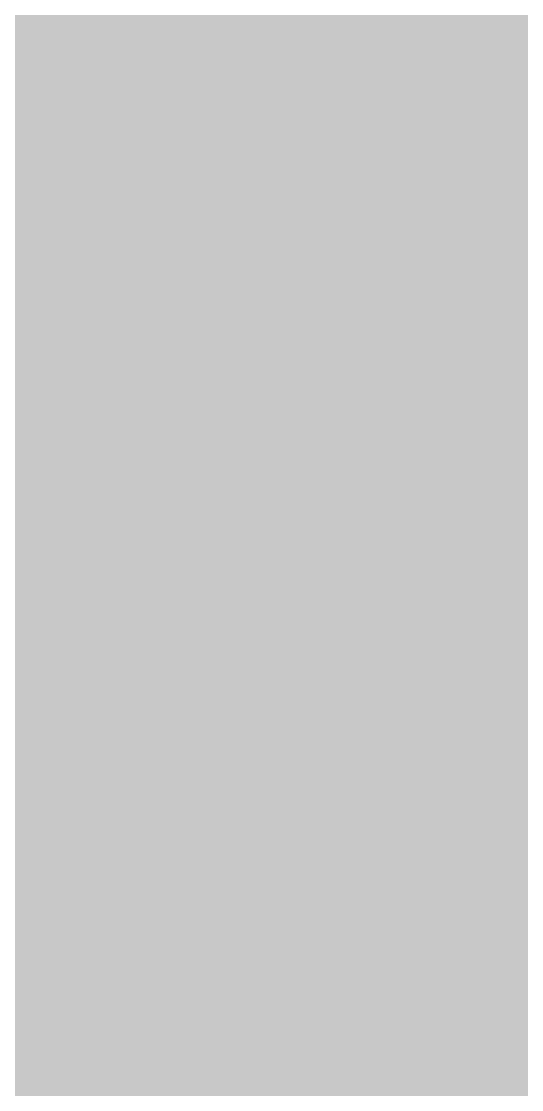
# Model space of a CAD drawing. Header units: inches. Extents: x 0 to 841, y 0 to 594.
# Drawn here: x 47.369 to 47.764, y 256.816 to 257.659 of the extents above; entities that cross this region are included whole.
import ezdxf

# ---------------------------------------------------------------- set-up
doc = ezdxf.new("R2010")
doc.units = ezdxf.units.IN
doc.layers.add('Sheet', color=255, linetype='Continuous')

msp = doc.modelspace()

# ---------------------------------------------------------------- linework, layer by layer
at = {"layer": 'Sheet'}
for points in [[(47.53195, 257.49433, 0.7493, 0.7493, 0), (47.53195, 262.49149, 0.7493, 0.7493, 0)], [(47.53195, 262.49149, 0.29972, 0.29972, 0), (47.53195, 257.49433, 0.29972, 0.29972, 0)], [(42.52386, 257.49433, 0.7493, 0.7493, 0), (47.53195, 257.49433, 0.7493, 0.7493, 0)], [(47.53195, 257.49433, 0.7493, 0.7493, 0), (47.53195, 251.99183, 0.7493, 0.7493, 0)], [(47.53195, 252.49716, 0.29972, 0.29972, 0), (47.53195, 257.49433, 0.29972, 0.29972, 0)], [(47.92496, 257.16867, 0.29972, 0.29972, 0), (47.9025, 257.15744, 0.29972, 0.29972, 0), (47.89128, 257.13498, 0.29972, 0.29972, 0), (47.86882, 257.12375, 0.29972, 0.29972, 0), (47.85759, 257.10129, 0.29972, 0.29972, 0), (47.83513, 257.09006, 0.29972, 0.29972, 0), (47.81267, 257.07883, 0.29972, 0.29972, 0), (47.79022, 257.05638, 0.29972, 0.29972, 0), (47.77899, 257.04515, 0.29972, 0.29972, 0), (47.75653, 257.03392, 0.29972, 0.29972, 0), (47.73407, 257.03392, 0.29972, 0.29972, 0), (47.71161, 257.02269, 0.29972, 0.29972, 0), (47.67793, 257.01146, 0.29972, 0.29972, 0), (47.65547, 257.00023, 0.29972, 0.29972, 0), (47.63301, 257.00023, 0.29972, 0.29972, 0), (47.61055, 257.00023, 0.29972, 0.29972, 0), (47.5881, 256.989, 0.29972, 0.29972, 0), (47.55441, 256.989, 0.29972, 0.29972, 0), (47.53195, 256.989, 0.29972, 0.29972, 0)], [(47.92496, 257.16867, 0.29972, 0.29972, 0), (47.9025, 257.15744, 0.29972, 0.29972, 0), (47.89128, 257.13498, 0.29972, 0.29972, 0), (47.86882, 257.12375, 0.29972, 0.29972, 0), (47.85759, 257.10129, 0.29972, 0.29972, 0), (47.83513, 257.09006, 0.29972, 0.29972, 0), (47.81267, 257.07883, 0.29972, 0.29972, 0), (47.79022, 257.05638, 0.29972, 0.29972, 0), (47.77899, 257.04515, 0.29972, 0.29972, 0), (47.75653, 257.03392, 0.29972, 0.29972, 0), (47.73407, 257.03392, 0.29972, 0.29972, 0), (47.71161, 257.02269, 0.29972, 0.29972, 0), (47.67793, 257.01146, 0.29972, 0.29972, 0), (47.65547, 257.00023, 0.29972, 0.29972, 0), (47.63301, 257.00023, 0.29972, 0.29972, 0), (47.61055, 257.00023, 0.29972, 0.29972, 0), (47.5881, 256.989, 0.29972, 0.29972, 0), (47.55441, 256.989, 0.29972, 0.29972, 0), (47.53195, 256.989, 0.29972, 0.29972, 0)], [(47.92496, 257.16867, 0.29972, 0.29972, 0), (47.9025, 257.15744, 0.29972, 0.29972, 0), (47.89128, 257.13498, 0.29972, 0.29972, 0), (47.86882, 257.12375, 0.29972, 0.29972, 0), (47.85759, 257.10129, 0.29972, 0.29972, 0), (47.83513, 257.09006, 0.29972, 0.29972, 0), (47.81267, 257.07883, 0.29972, 0.29972, 0), (47.79022, 257.05638, 0.29972, 0.29972, 0), (47.77899, 257.04515, 0.29972, 0.29972, 0), (47.75653, 257.03392, 0.29972, 0.29972, 0), (47.73407, 257.03392, 0.29972, 0.29972, 0), (47.71161, 257.02269, 0.29972, 0.29972, 0), (47.67793, 257.01146, 0.29972, 0.29972, 0), (47.65547, 257.00023, 0.29972, 0.29972, 0), (47.63301, 257.00023, 0.29972, 0.29972, 0), (47.61055, 257.00023, 0.29972, 0.29972, 0), (47.5881, 256.989, 0.29972, 0.29972, 0), (47.55441, 256.989, 0.29972, 0.29972, 0), (47.53195, 256.989, 0.29972, 0.29972, 0)], [(47.53195, 256.989, 0.29972, 0.29972, 0), (47.50949, 256.989, 0.29972, 0.29972, 0), (47.47581, 256.989, 0.29972, 0.29972, 0), (47.45335, 257.00023, 0.29972, 0.29972, 0), (47.43089, 257.00023, 0.29972, 0.29972, 0), (47.40843, 257.00023, 0.29972, 0.29972, 0), (47.37475, 257.01146, 0.29972, 0.29972, 0), (47.35229, 257.02269, 0.29972, 0.29972, 0), (47.32983, 257.03392, 0.29972, 0.29972, 0), (47.30737, 257.03392, 0.29972, 0.29972, 0), (47.28492, 257.04515, 0.29972, 0.29972, 0), (47.26246, 257.05638, 0.29972, 0.29972, 0), (47.24, 257.07883, 0.29972, 0.29972, 0), (47.22877, 257.09006, 0.29972, 0.29972, 0), (47.20631, 257.10129, 0.29972, 0.29972, 0)], [(47.53195, 256.989, 0.29972, 0.29972, 0), (47.50949, 256.989, 0.29972, 0.29972, 0), (47.47581, 256.989, 0.29972, 0.29972, 0), (47.45335, 257.00023, 0.29972, 0.29972, 0), (47.43089, 257.00023, 0.29972, 0.29972, 0), (47.40843, 257.00023, 0.29972, 0.29972, 0), (47.37475, 257.01146, 0.29972, 0.29972, 0), (47.35229, 257.02269, 0.29972, 0.29972, 0), (47.32983, 257.03392, 0.29972, 0.29972, 0), (47.30737, 257.03392, 0.29972, 0.29972, 0), (47.28492, 257.04515, 0.29972, 0.29972, 0), (47.26246, 257.05638, 0.29972, 0.29972, 0), (47.24, 257.07883, 0.29972, 0.29972, 0), (47.22877, 257.09006, 0.29972, 0.29972, 0), (47.20631, 257.10129, 0.29972, 0.29972, 0)], [(47.53195, 256.989, 0.29972, 0.29972, 0), (47.50949, 256.989, 0.29972, 0.29972, 0), (47.47581, 256.989, 0.29972, 0.29972, 0), (47.45335, 257.00023, 0.29972, 0.29972, 0), (47.43089, 257.00023, 0.29972, 0.29972, 0), (47.40843, 257.00023, 0.29972, 0.29972, 0), (47.37475, 257.01146, 0.29972, 0.29972, 0), (47.35229, 257.02269, 0.29972, 0.29972, 0), (47.32983, 257.03392, 0.29972, 0.29972, 0), (47.30737, 257.03392, 0.29972, 0.29972, 0), (47.28492, 257.04515, 0.29972, 0.29972, 0), (47.26246, 257.05638, 0.29972, 0.29972, 0), (47.24, 257.07883, 0.29972, 0.29972, 0), (47.22877, 257.09006, 0.29972, 0.29972, 0), (47.20631, 257.10129, 0.29972, 0.29972, 0)], [(47.83513, 257.09006, 0.09906, 0.09906, 0), (47.81267, 257.07883, 0.09906, 0.09906, 0), (47.79022, 257.05638, 0.09906, 0.09906, 0), (47.77899, 257.04515, 0.09906, 0.09906, 0), (47.75653, 257.03392, 0.09906, 0.09906, 0), (47.73407, 257.03392, 0.09906, 0.09906, 0), (47.71161, 257.02269, 0.09906, 0.09906, 0), (47.67793, 257.01146, 0.09906, 0.09906, 0), (47.65547, 257.00023, 0.09906, 0.09906, 0), (47.63301, 257.00023, 0.09906, 0.09906, 0), (47.61055, 257.00023, 0.09906, 0.09906, 0), (47.5881, 256.989, 0.09906, 0.09906, 0), (47.55441, 256.989, 0.09906, 0.09906, 0), (47.53195, 256.989, 0.09906, 0.09906, 0)], [(47.83513, 257.09006, 0.09906, 0.09906, 0), (47.81267, 257.07883, 0.09906, 0.09906, 0), (47.79022, 257.05638, 0.09906, 0.09906, 0), (47.77899, 257.04515, 0.09906, 0.09906, 0), (47.75653, 257.03392, 0.09906, 0.09906, 0), (47.73407, 257.03392, 0.09906, 0.09906, 0), (47.71161, 257.02269, 0.09906, 0.09906, 0), (47.67793, 257.01146, 0.09906, 0.09906, 0), (47.65547, 257.00023, 0.09906, 0.09906, 0), (47.63301, 257.00023, 0.09906, 0.09906, 0), (47.61055, 257.00023, 0.09906, 0.09906, 0), (47.5881, 256.989, 0.09906, 0.09906, 0), (47.55441, 256.989, 0.09906, 0.09906, 0), (47.53195, 256.989, 0.09906, 0.09906, 0)], [(47.83513, 257.09006, 0.09906, 0.09906, 0), (47.81267, 257.07883, 0.09906, 0.09906, 0), (47.79022, 257.05638, 0.09906, 0.09906, 0), (47.77899, 257.04515, 0.09906, 0.09906, 0), (47.75653, 257.03392, 0.09906, 0.09906, 0), (47.73407, 257.03392, 0.09906, 0.09906, 0), (47.71161, 257.02269, 0.09906, 0.09906, 0), (47.67793, 257.01146, 0.09906, 0.09906, 0), (47.65547, 257.00023, 0.09906, 0.09906, 0), (47.63301, 257.00023, 0.09906, 0.09906, 0), (47.61055, 257.00023, 0.09906, 0.09906, 0), (47.5881, 256.989, 0.09906, 0.09906, 0), (47.55441, 256.989, 0.09906, 0.09906, 0), (47.53195, 256.989, 0.09906, 0.09906, 0)], [(47.53195, 256.989, 0.09906, 0.09906, 0), (47.50949, 256.989, 0.09906, 0.09906, 0), (47.47581, 256.989, 0.09906, 0.09906, 0), (47.45335, 257.00023, 0.09906, 0.09906, 0), (47.43089, 257.00023, 0.09906, 0.09906, 0), (47.40843, 257.00023, 0.09906, 0.09906, 0), (47.37475, 257.01146, 0.09906, 0.09906, 0), (47.35229, 257.02269, 0.09906, 0.09906, 0), (47.32983, 257.03392, 0.09906, 0.09906, 0), (47.30737, 257.03392, 0.09906, 0.09906, 0)], [(47.53195, 256.989, 0.09906, 0.09906, 0), (47.50949, 256.989, 0.09906, 0.09906, 0), (47.47581, 256.989, 0.09906, 0.09906, 0), (47.45335, 257.00023, 0.09906, 0.09906, 0), (47.43089, 257.00023, 0.09906, 0.09906, 0), (47.40843, 257.00023, 0.09906, 0.09906, 0), (47.37475, 257.01146, 0.09906, 0.09906, 0), (47.35229, 257.02269, 0.09906, 0.09906, 0), (47.32983, 257.03392, 0.09906, 0.09906, 0), (47.30737, 257.03392, 0.09906, 0.09906, 0)], [(47.53195, 256.989, 0.09906, 0.09906, 0), (47.50949, 256.989, 0.09906, 0.09906, 0), (47.47581, 256.989, 0.09906, 0.09906, 0), (47.45335, 257.00023, 0.09906, 0.09906, 0), (47.43089, 257.00023, 0.09906, 0.09906, 0), (47.40843, 257.00023, 0.09906, 0.09906, 0), (47.37475, 257.01146, 0.09906, 0.09906, 0), (47.35229, 257.02269, 0.09906, 0.09906, 0), (47.32983, 257.03392, 0.09906, 0.09906, 0), (47.30737, 257.03392, 0.09906, 0.09906, 0)], [(47.92496, 256.84301, 0.29972, 0.29972, 0), (47.89128, 256.82055, 0.29972, 0.29972, 0), (47.85759, 256.80932, 0.29972, 0.29972, 0), (47.8239, 256.78687, 0.29972, 0.29972, 0), (47.79022, 256.77564, 0.29972, 0.29972, 0), (47.75653, 256.76441, 0.29972, 0.29972, 0), (47.72284, 256.75318, 0.29972, 0.29972, 0), (47.68916, 256.74195, 0.29972, 0.29972, 0), (47.64424, 256.74195, 0.29972, 0.29972, 0), (47.61055, 256.73072, 0.29972, 0.29972, 0), (47.56564, 256.73072, 0.29972, 0.29972, 0), (47.53195, 256.73072, 0.29972, 0.29972, 0)], [(47.92496, 256.84301, 0.29972, 0.29972, 0), (47.89128, 256.82055, 0.29972, 0.29972, 0), (47.85759, 256.80932, 0.29972, 0.29972, 0), (47.8239, 256.78687, 0.29972, 0.29972, 0), (47.79022, 256.77564, 0.29972, 0.29972, 0), (47.75653, 256.76441, 0.29972, 0.29972, 0), (47.72284, 256.75318, 0.29972, 0.29972, 0), (47.68916, 256.74195, 0.29972, 0.29972, 0), (47.64424, 256.74195, 0.29972, 0.29972, 0), (47.61055, 256.73072, 0.29972, 0.29972, 0), (47.56564, 256.73072, 0.29972, 0.29972, 0), (47.53195, 256.73072, 0.29972, 0.29972, 0)], [(47.92496, 256.84301, 0.29972, 0.29972, 0), (47.89128, 256.82055, 0.29972, 0.29972, 0), (47.85759, 256.80932, 0.29972, 0.29972, 0), (47.8239, 256.78687, 0.29972, 0.29972, 0), (47.79022, 256.77564, 0.29972, 0.29972, 0), (47.75653, 256.76441, 0.29972, 0.29972, 0), (47.72284, 256.75318, 0.29972, 0.29972, 0), (47.68916, 256.74195, 0.29972, 0.29972, 0), (47.64424, 256.74195, 0.29972, 0.29972, 0), (47.61055, 256.73072, 0.29972, 0.29972, 0), (47.56564, 256.73072, 0.29972, 0.29972, 0), (47.53195, 256.73072, 0.29972, 0.29972, 0)], [(47.92496, 256.84301, 0.29972, 0.29972, 0), (47.89128, 256.82055, 0.29972, 0.29972, 0), (47.85759, 256.80932, 0.29972, 0.29972, 0), (47.8239, 256.78687, 0.29972, 0.29972, 0), (47.79022, 256.77564, 0.29972, 0.29972, 0), (47.75653, 256.76441, 0.29972, 0.29972, 0), (47.72284, 256.75318, 0.29972, 0.29972, 0), (47.68916, 256.74195, 0.29972, 0.29972, 0), (47.64424, 256.74195, 0.29972, 0.29972, 0), (47.61055, 256.73072, 0.29972, 0.29972, 0), (47.56564, 256.73072, 0.29972, 0.29972, 0), (47.53195, 256.73072, 0.29972, 0.29972, 0)], [(47.92496, 256.84301, 0.29972, 0.29972, 0), (47.89128, 256.82055, 0.29972, 0.29972, 0), (47.85759, 256.80932, 0.29972, 0.29972, 0), (47.8239, 256.78687, 0.29972, 0.29972, 0), (47.79022, 256.77564, 0.29972, 0.29972, 0), (47.75653, 256.76441, 0.29972, 0.29972, 0), (47.72284, 256.75318, 0.29972, 0.29972, 0), (47.68916, 256.74195, 0.29972, 0.29972, 0), (47.64424, 256.74195, 0.29972, 0.29972, 0), (47.61055, 256.73072, 0.29972, 0.29972, 0), (47.56564, 256.73072, 0.29972, 0.29972, 0), (47.53195, 256.73072, 0.29972, 0.29972, 0)], [(47.53195, 256.73072, 0.29972, 0.29972, 0), (47.48704, 256.73072, 0.29972, 0.29972, 0), (47.45335, 256.73072, 0.29972, 0.29972, 0), (47.41966, 256.74195, 0.29972, 0.29972, 0), (47.37475, 256.74195, 0.29972, 0.29972, 0), (47.34106, 256.75318, 0.29972, 0.29972, 0), (47.30737, 256.76441, 0.29972, 0.29972, 0), (47.26246, 256.77564, 0.29972, 0.29972, 0), (47.22877, 256.78687, 0.29972, 0.29972, 0), (47.19508, 256.80932, 0.29972, 0.29972, 0)], [(47.53195, 256.73072, 0.29972, 0.29972, 0), (47.48704, 256.73072, 0.29972, 0.29972, 0), (47.45335, 256.73072, 0.29972, 0.29972, 0), (47.41966, 256.74195, 0.29972, 0.29972, 0), (47.37475, 256.74195, 0.29972, 0.29972, 0), (47.34106, 256.75318, 0.29972, 0.29972, 0), (47.30737, 256.76441, 0.29972, 0.29972, 0), (47.26246, 256.77564, 0.29972, 0.29972, 0), (47.22877, 256.78687, 0.29972, 0.29972, 0), (47.19508, 256.80932, 0.29972, 0.29972, 0)], [(47.53195, 256.73072, 0.29972, 0.29972, 0), (47.48704, 256.73072, 0.29972, 0.29972, 0), (47.45335, 256.73072, 0.29972, 0.29972, 0), (47.41966, 256.74195, 0.29972, 0.29972, 0), (47.37475, 256.74195, 0.29972, 0.29972, 0), (47.34106, 256.75318, 0.29972, 0.29972, 0), (47.30737, 256.76441, 0.29972, 0.29972, 0), (47.26246, 256.77564, 0.29972, 0.29972, 0), (47.22877, 256.78687, 0.29972, 0.29972, 0), (47.19508, 256.80932, 0.29972, 0.29972, 0)], [(47.53195, 256.73072, 0.29972, 0.29972, 0), (47.48704, 256.73072, 0.29972, 0.29972, 0), (47.45335, 256.73072, 0.29972, 0.29972, 0), (47.41966, 256.74195, 0.29972, 0.29972, 0), (47.37475, 256.74195, 0.29972, 0.29972, 0), (47.34106, 256.75318, 0.29972, 0.29972, 0), (47.30737, 256.76441, 0.29972, 0.29972, 0), (47.26246, 256.77564, 0.29972, 0.29972, 0), (47.22877, 256.78687, 0.29972, 0.29972, 0), (47.19508, 256.80932, 0.29972, 0.29972, 0)], [(47.53195, 256.73072, 0.29972, 0.29972, 0), (47.48704, 256.73072, 0.29972, 0.29972, 0), (47.45335, 256.73072, 0.29972, 0.29972, 0), (47.41966, 256.74195, 0.29972, 0.29972, 0), (47.37475, 256.74195, 0.29972, 0.29972, 0), (47.34106, 256.75318, 0.29972, 0.29972, 0), (47.30737, 256.76441, 0.29972, 0.29972, 0), (47.26246, 256.77564, 0.29972, 0.29972, 0), (47.22877, 256.78687, 0.29972, 0.29972, 0), (47.19508, 256.80932, 0.29972, 0.29972, 0)], [(47.8239, 256.78687, 0.09906, 0.09906, 0), (47.79022, 256.77564, 0.09906, 0.09906, 0), (47.75653, 256.76441, 0.09906, 0.09906, 0)], [(47.8239, 256.78687, 0.09906, 0.09906, 0), (47.79022, 256.77564, 0.09906, 0.09906, 0), (47.75653, 256.76441, 0.09906, 0.09906, 0)], [(47.8239, 256.78687, 0.09906, 0.09906, 0), (47.79022, 256.77564, 0.09906, 0.09906, 0), (47.75653, 256.76441, 0.09906, 0.09906, 0)], [(47.8239, 256.78687, 0.09906, 0.09906, 0), (47.79022, 256.77564, 0.09906, 0.09906, 0), (47.75653, 256.76441, 0.09906, 0.09906, 0)], [(47.8239, 256.78687, 0.09906, 0.09906, 0), (47.79022, 256.77564, 0.09906, 0.09906, 0), (47.75653, 256.76441, 0.09906, 0.09906, 0)]]:
    msp.add_lwpolyline(points, format="xyseb", dxfattribs=at)
msp.add_lwpolyline([(47.246, 257.50001, 0.508, 0.508, 1), (47.754, 257.50001, 0.508, 0.508, 1)], format="xyseb", close=True, dxfattribs=at)

doc.saveas('drawing.dxf')
